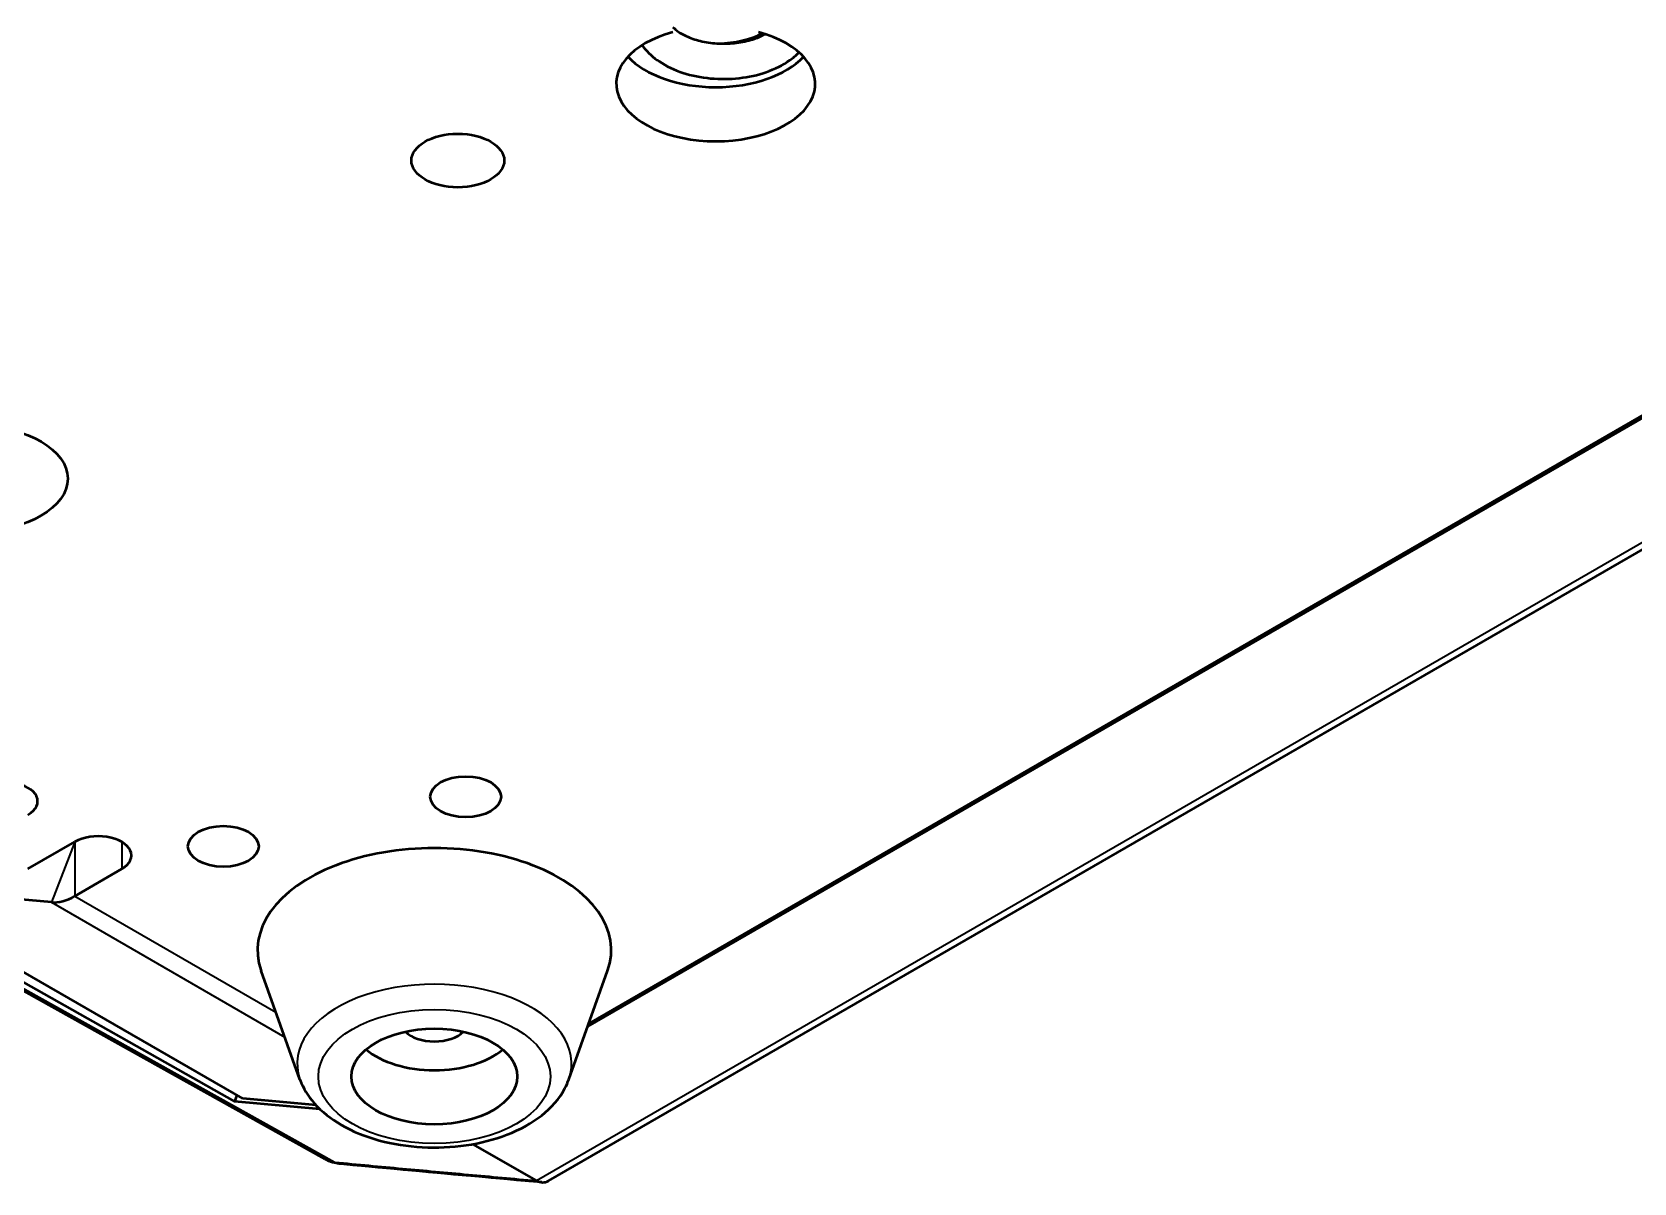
# Model space of a CAD drawing. Header units: millimetres. Extents: x 40 to 2195, y 40 to 1687.
# Drawn here: x 1602.2 to 1674.7, y 126.8 to 178.9 of the extents above; entities that cross this region are included whole.
import ezdxf

# ---------------------------------------------------------------- set-up
doc = ezdxf.new("R2010")
doc.units = ezdxf.units.MM
doc.header["$LTSCALE"] = 8
doc.layers.add('Visible (ISO)', color=7, linetype='Continuous', lineweight=50)
doc.layers.add('Visible Narrow (ISO)', color=7, linetype='Continuous', lineweight=35)

msp = doc.modelspace()

# ---------------------------------------------------------------- linework, layer by layer
at = {"layer": 'Visible (ISO)'}
for p, q in [((1625.554, 126.885), (1754.826, 201.521)), ((1734.226, 195.58), (1627.326, 133.862)), ((1734.086, 195.613), (1627.378, 134.005)), ((1611.726, 130.604), (1521.541, 182.673)), ((1629.765, 178.243), (1629.846, 178.196)), ((1615.461, 127.861), (1564.595, 156.221)), ((1566.079, 155.998), (1611.354, 130.479)), ((1602.01, 140.996), (1604.131, 142.221)), ((1604.131, 139.771), (1606.252, 140.996)), ((1603.07, 139.487), (1598.121, 139.929)), ((1614.315, 131.474), (1612.559, 136.389)), ((1626.474, 131.474), (1628.229, 136.389)), ((1611.462, 130.757), (1611.354, 130.479)), ((1615.213, 130.135), (1611.354, 130.479)), ((1615.041, 130.308), (1611.726, 130.604)), ((1625.008, 126.898), (1622.126, 128.546)), ((1615.461, 127.861), (1615.462, 127.861))]:
    msp.add_line(p, q, dxfattribs=at)
for centre, major_axis, ratio, start_param, end_param in [((1633.122, 176.514), (4.5, 0), 0.57735, 2.015872, 7.408906), ((1633.122, 180.188), (3.2, 0), 0.57735, 4.749096, 5.437237), ((1633.122, 178.963), (-4.5, 0), 0.57735, 0.490883, 2.65071), ((1600.949, 144.058), (1.5, 0), 0.57735, 5.497787, 8.63938), ((1605.192, 141.608), (1.5, 0), 0.57735, 5.497787, 8.63938), ((1620.394, 137.322), (-8, 0), 0.57735, 2.938162, 6.486616), ((1604.131, 142.221), (-1.5, -2.598), 0.57735, 0.261799, 0.785398), ((1620.394, 134.056), (1.5, 0), 0.57735, 3.649255, 5.775523), ((1620.394, 134.056), (3.75, 0), 0.57735, 3.742857, 5.681921), ((1616.236, 128.647), (-0.093, -0.996), 0.784632, 6.283157, 6.283196), ((1625.188, 127.829), (0.221, -1), 0.697597, 5.72826, 6.500468)]:
    msp.add_ellipse(centre, major_axis=major_axis, ratio=ratio, start_param=start_param, end_param=end_param, dxfattribs=at)
for centre, major_axis in [((1621.455, 173.044), (-2.1, 0)), ((1599.712, 158.653), (4.1, 0)), ((1621.809, 144.262), (-1.6, 0)), ((1610.848, 142.017), (-1.6, 0)), ((1620.394, 131.606), (3.75, 0))]:
    msp.add_ellipse(centre, major_axis=major_axis, ratio=0.57735, dxfattribs=at)
for points, knots in [([(1631.185, 179.084), (1631.249, 179.012), (1631.338, 178.934), (1631.583, 178.768), (1631.748, 178.681), (1632.134, 178.529), (1632.357, 178.464), (1632.841, 178.371), (1633.102, 178.343), (1633.633, 178.331), (1633.902, 178.347), (1634.412, 178.422), (1634.654, 178.48), (1635.053, 178.616), (1635.218, 178.69), (1635.357, 178.769)], [5.975053, 5.975053, 5.975053, 5.975053, 6.203464, 6.203464, 6.470177, 6.470177, 6.745392, 6.745392, 7.02914, 7.02914, 7.316549, 7.316549, 7.601821, 7.601821, 7.844198, 7.844198, 7.844198, 7.844198]), ([(1629.797, 178.264), (1629.818, 178.235), (1629.838, 178.207), (1630.053, 177.923), (1630.295, 177.706), (1630.888, 177.309), (1631.249, 177.141), (1632.033, 176.887), (1632.457, 176.803), (1633.318, 176.723), (1633.754, 176.727), (1634.606, 176.822), (1635.021, 176.913), (1635.798, 177.182), (1636.16, 177.36), (1636.623, 177.693), (1636.761, 177.81), (1636.886, 177.938)], [5.876521, 5.876521, 5.876521, 5.876521, 5.909562, 5.909562, 6.209473, 6.209473, 6.556926, 6.556926, 6.910258, 6.910258, 7.259099, 7.259099, 7.608206, 7.608206, 7.961871, 7.961871, 8.1288, 8.1288, 8.1288, 8.1288]), ([(1614.315, 131.474), (1614.457, 131.078), (1614.682, 130.715), (1615.299, 130.012), (1615.714, 129.688), (1616.697, 129.119), (1617.278, 128.886), (1618.519, 128.549), (1619.179, 128.446), (1620.509, 128.373), (1621.18, 128.403), (1622.479, 128.593), (1623.106, 128.753), (1624.265, 129.203), (1624.796, 129.493), (1625.686, 130.195), (1626.052, 130.606), (1626.367, 131.207), (1626.425, 131.339), (1626.474, 131.474)], [5.701218, 5.701218, 5.701218, 5.701218, 5.966867, 5.966867, 6.282703, 6.282703, 6.628859, 6.628859, 6.974502, 6.974502, 7.316899, 7.316899, 7.660317, 7.660317, 8.007658, 8.007658, 8.345227, 8.345227, 8.435949, 8.435949, 8.435949, 8.435949])]:
    msp.add_open_spline(points, degree=3, knots=knots, dxfattribs=at)
for points in [[(1616.131, 127.653), (1615.898, 127.676), (1615.666, 127.747), (1615.462, 127.861)], [(1625.253, 126.819), (1622.227, 127.09), (1619.191, 127.368), (1616.143, 127.652)]]:
    msp.add_open_spline(points, degree=3, dxfattribs=at)
at = {"layer": 'Visible Narrow (ISO)'}
for p, q in [((1625.008, 126.898), (1754.391, 201.597)), ((1565.021, 156.093), (1615.888, 127.733)), ((1604.131, 142.221), (1603.07, 139.487)), ((1604.131, 142.221), (1604.131, 139.771)), ((1606.252, 142.221), (1606.252, 140.996)), ((1603.07, 139.487), (1613.631, 133.39)), ((1604.131, 139.771), (1613.227, 134.52))]:
    msp.add_line(p, q, dxfattribs=at)
for centre, major_axis, ratio, start_param, end_param in [((1620.394, 132.199), (-6.207, 0), 0.57735, 2.938162, 6.486616), ((1616.236, 128.647), (-0.093, -0.996), 0.784632, 5.94399, 6.283146)]:
    msp.add_ellipse(centre, major_axis=major_axis, ratio=ratio, start_param=start_param, end_param=end_param, dxfattribs=at)
msp.add_ellipse((1620.394, 131.606), major_axis=(-5.246, 0), ratio=0.57735, dxfattribs=at)
for points, knots in [([(1615.462, 127.861), (1615.478, 127.852), (1615.608, 127.784), (1615.754, 127.745), (1615.888, 127.733)], [0.7700904, 0.7700904, 0.7700904, 0.7700904, 0.8, 0.9999744, 0.9999744, 0.9999744, 0.9999744]), ([(1615.888, 127.733), (1616.925, 127.636), (1618.98, 127.446), (1621.902, 127.18), (1623.968, 126.991), (1625.008, 126.898)], [0, 0, 0, 0, 0.3333333, 0.6666667, 0.9999999, 0.9999999, 0.9999999, 0.9999999])]:
    msp.add_open_spline(points, degree=3, knots=knots, dxfattribs=at)

doc.saveas('drawing.dxf')
